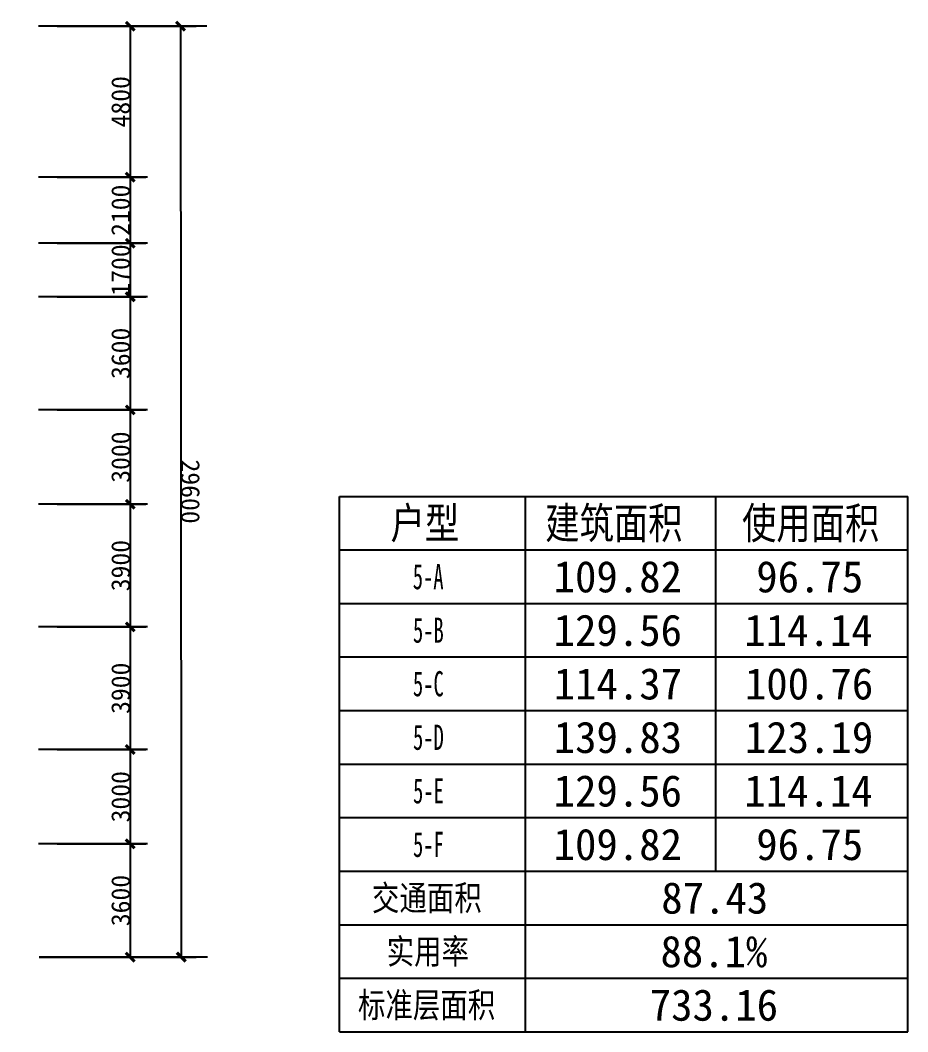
# Model space of a CAD drawing. Header units: millimetres. Extents: x 1418 to 72131, y 781 to 47600.
# Drawn here: x 43907 to 72131, y 7260 to 39427 of the extents above; entities that cross this region are included whole.
import ezdxf

# ---------------------------------------------------------------- set-up
doc = ezdxf.new("R2010")
doc.units = ezdxf.units.MM
doc.linetypes.add('DOTE', pattern=[2.42, 2, -0.2, 0.02, -0.2])
for name, color, linetype in [('AXIS', 3, 'Continuous'), ('DOTE', 1, 'DOTE'), ('PUB_TEXT', 7, 'Continuous')]:
    doc.layers.add(name, color=color, linetype=linetype)
doc.styles.add('-黑体', font='simhei.ttf')
doc.styles.add('DIM_FONT', font='SIMPLEX.shx', dxfattribs={"width": 0.8})
doc.dimstyles.new('DIMN200', dxfattribs={"dimscale": 2, "dimtxt": 300, "dimasz": 1, "dimexe": 250, "dimexo": 300, "dimgap": 0.09, "dimtad": 1, "dimdec": 0, "dimzin": 0, "dimdsep": 46, "dimtxsty": 'DIM_FONT', "dimblk": '_DIMX', "dimcen": 0.09, "dimclrt": 9, "dimadec": 0, "dimazin": 0, "dimtfac": 1, "dimtdec": 0, "dimtix": 1, "dimtmove": 2, "dimatfit": 3, "dimldrblk": '_DIMX', "dimfxl": 1, "dimtolj": 1, "dimtzin": 0, "dimarcsym": 0})

# ---------------------------------------------------------------- blocks, each defined once
blk = doc.blocks.new('_DIMX')
at = {"const_width": 50}
blk.add_lwpolyline([(-70, -70), (70, 70)], dxfattribs=at)
blk = doc.blocks.new('*D26')
at = {"color": 0, "linetype": 'ByBlock', "transparency": 16777216}
for p, q in [((44113, 400400), (46932, 400400)), ((46432, 400398), (46432, 396502)), ((44113, 396500), (46932, 396500))]:
    blk.add_line(p, q, dxfattribs=at)
at = {"layer": 'DEFPOINTS', "color": 0, "linetype": 'ByBlock', "transparency": 16777216}
for p in [(43513, 400400), (43513, 396500), (46432, 396500)]:
    blk.add_point(p, dxfattribs=at)
at = {"color": 0, "linetype": 'ByBlock', "transparency": 16777216, "xscale": 2, "yscale": 2, "zscale": 2}
for p, rotation in [((46432, 400400), 90), ((46432, 396500), 270)]:
    blk.add_blockref('_DIMX', p, dxfattribs=dict(at, rotation=rotation))
at = {"color": 9, "linetype": 'ByBlock', "transparency": 16777216, "insert": (46132, 398450), "char_height": 600, "attachment_point": 5, "rotation": 90, "style": '-黑体'}
blk.add_mtext('\\A1;3900', dxfattribs=at)
blk = doc.blocks.new('*D30')
at = {"color": 0, "linetype": 'ByBlock', "transparency": 16777216}
for p, q in [((44113, 415600), (48532, 415604)), ((48032, 415601), (48054, 386005)), ((44135, 386001), (48554, 386004))]:
    blk.add_line(p, q, dxfattribs=at)
at = {"layer": 'DEFPOINTS', "color": 0, "linetype": 'ByBlock', "transparency": 16777216}
for p in [(43513, 415600), (48054, 386003), (43535, 386000)]:
    blk.add_point(p, dxfattribs=at)
at = {"color": 0, "linetype": 'ByBlock', "transparency": 16777216, "xscale": 2, "yscale": 2, "zscale": 2}
for p, rotation in [((48032, 415603), 90.04177250313192), ((48054, 386003), 270.0417725031319)]:
    blk.add_blockref('_DIMX', p, dxfattribs=dict(at, rotation=rotation))
at = {"color": 9, "linetype": 'ByBlock', "transparency": 16777216, "insert": (48343, 400804), "char_height": 600, "attachment_point": 5, "rotation": 270.0418, "style": '-黑体'}
blk.add_mtext('\\A1;29600', dxfattribs=at)
blk = doc.blocks.new('*D28')
at = {"color": 0, "linetype": 'ByBlock', "transparency": 16777216}
for p, q in [((44113, 392600), (46932, 392600)), ((46432, 392598), (46432, 389602)), ((44113, 389600), (46932, 389600))]:
    blk.add_line(p, q, dxfattribs=at)
at = {"layer": 'DEFPOINTS', "color": 0, "linetype": 'ByBlock', "transparency": 16777216}
for p in [(43513, 392600), (43513, 389600), (46432, 389600)]:
    blk.add_point(p, dxfattribs=at)
at = {"color": 0, "linetype": 'ByBlock', "transparency": 16777216, "xscale": 2, "yscale": 2, "zscale": 2}
for p, rotation in [((46432, 392600), 90), ((46432, 389600), 270)]:
    blk.add_blockref('_DIMX', p, dxfattribs=dict(at, rotation=rotation))
at = {"color": 9, "linetype": 'ByBlock', "transparency": 16777216, "insert": (46132, 391100), "char_height": 600, "attachment_point": 5, "rotation": 90, "style": '-黑体'}
blk.add_mtext('\\A1;3000', dxfattribs=at)
blk = doc.blocks.new('*D29')
at = {"color": 0, "linetype": 'ByBlock', "transparency": 16777216}
for p, q in [((44113, 389600), (46932, 389600)), ((46432, 389598), (46432, 386002)), ((43535, 386000), (46932, 386000))]:
    blk.add_line(p, q, dxfattribs=at)
at = {"layer": 'DEFPOINTS', "color": 0, "linetype": 'ByBlock', "transparency": 16777216}
for p in [(43513, 389600), (42935, 386000), (46432, 386000)]:
    blk.add_point(p, dxfattribs=at)
at = {"color": 0, "linetype": 'ByBlock', "transparency": 16777216, "xscale": 2, "yscale": 2, "zscale": 2}
for p, rotation in [((46432, 389600), 90), ((46432, 386000), 270)]:
    blk.add_blockref('_DIMX', p, dxfattribs=dict(at, rotation=rotation))
at = {"color": 9, "linetype": 'ByBlock', "transparency": 16777216, "insert": (46132, 387800), "char_height": 600, "attachment_point": 5, "rotation": 90, "style": '-黑体'}
blk.add_mtext('\\A1;3600', dxfattribs=at)
blk = doc.blocks.new('*D27')
at = {"color": 0, "linetype": 'ByBlock', "transparency": 16777216}
for p, q in [((44113, 396500), (46932, 396500)), ((46432, 396498), (46432, 392602)), ((44113, 392600), (46932, 392600))]:
    blk.add_line(p, q, dxfattribs=at)
at = {"layer": 'DEFPOINTS', "color": 0, "linetype": 'ByBlock', "transparency": 16777216}
for p in [(43513, 396500), (43513, 392600), (46432, 392600)]:
    blk.add_point(p, dxfattribs=at)
at = {"color": 0, "linetype": 'ByBlock', "transparency": 16777216, "xscale": 2, "yscale": 2, "zscale": 2}
for p, rotation in [((46432, 396500), 90), ((46432, 392600), 270)]:
    blk.add_blockref('_DIMX', p, dxfattribs=dict(at, rotation=rotation))
at = {"color": 9, "linetype": 'ByBlock', "transparency": 16777216, "insert": (46132, 394550), "char_height": 600, "attachment_point": 5, "rotation": 90, "style": '-黑体'}
blk.add_mtext('\\A1;3900', dxfattribs=at)
blk = doc.blocks.new('*D23')
at = {"color": 0, "linetype": 'ByBlock', "transparency": 16777216}
for p, q in [((44113, 408700), (46932, 408700)), ((46432, 408698), (46432, 407002)), ((44113, 407000), (46932, 407000))]:
    blk.add_line(p, q, dxfattribs=at)
at = {"layer": 'DEFPOINTS', "color": 0, "linetype": 'ByBlock', "transparency": 16777216}
for p in [(43513, 408700), (43513, 407000), (46432, 407000)]:
    blk.add_point(p, dxfattribs=at)
at = {"color": 0, "linetype": 'ByBlock', "transparency": 16777216, "xscale": 2, "yscale": 2, "zscale": 2}
for p, rotation in [((46432, 408700), 90), ((46432, 407000), 270)]:
    blk.add_blockref('_DIMX', p, dxfattribs=dict(at, rotation=rotation))
at = {"color": 9, "linetype": 'ByBlock', "transparency": 16777216, "insert": (46132, 407850), "char_height": 600, "attachment_point": 5, "rotation": 90, "style": '-黑体'}
blk.add_mtext('\\A1;1700', dxfattribs=at)
blk = doc.blocks.new('*D24')
at = {"color": 0, "linetype": 'ByBlock', "transparency": 16777216}
for p, q in [((44113, 407000), (46932, 407000)), ((46432, 406998), (46432, 403402)), ((44113, 403400), (46932, 403400))]:
    blk.add_line(p, q, dxfattribs=at)
at = {"layer": 'DEFPOINTS', "color": 0, "linetype": 'ByBlock', "transparency": 16777216}
for p in [(43513, 407000), (43513, 403400), (46432, 403400)]:
    blk.add_point(p, dxfattribs=at)
at = {"color": 0, "linetype": 'ByBlock', "transparency": 16777216, "xscale": 2, "yscale": 2, "zscale": 2}
for p, rotation in [((46432, 407000), 90), ((46432, 403400), 270)]:
    blk.add_blockref('_DIMX', p, dxfattribs=dict(at, rotation=rotation))
at = {"color": 9, "linetype": 'ByBlock', "transparency": 16777216, "insert": (46132, 405200), "char_height": 600, "attachment_point": 5, "rotation": 90, "style": '-黑体'}
blk.add_mtext('\\A1;3600', dxfattribs=at)
blk = doc.blocks.new('*D25')
at = {"color": 0, "linetype": 'ByBlock', "transparency": 16777216}
for p, q in [((44113, 403400), (46932, 403400)), ((46432, 403398), (46432, 400402)), ((44113, 400400), (46932, 400400))]:
    blk.add_line(p, q, dxfattribs=at)
at = {"layer": 'DEFPOINTS', "color": 0, "linetype": 'ByBlock', "transparency": 16777216}
for p in [(43513, 403400), (43513, 400400), (46432, 400400)]:
    blk.add_point(p, dxfattribs=at)
at = {"color": 0, "linetype": 'ByBlock', "transparency": 16777216, "xscale": 2, "yscale": 2, "zscale": 2}
for p, rotation in [((46432, 403400), 90), ((46432, 400400), 270)]:
    blk.add_blockref('_DIMX', p, dxfattribs=dict(at, rotation=rotation))
at = {"color": 9, "linetype": 'ByBlock', "transparency": 16777216, "insert": (46132, 401900), "char_height": 600, "attachment_point": 5, "rotation": 90, "style": '-黑体'}
blk.add_mtext('\\A1;3000', dxfattribs=at)
blk = doc.blocks.new('*D21')
at = {"color": 0, "linetype": 'ByBlock', "transparency": 16777216}
for p, q in [((44113, 415600), (46932, 415600)), ((46432, 415598), (46432, 410802)), ((44113, 410800), (46932, 410800))]:
    blk.add_line(p, q, dxfattribs=at)
at = {"layer": 'DEFPOINTS', "color": 0, "linetype": 'ByBlock', "transparency": 16777216}
for p in [(43513, 415600), (43513, 410800), (46432, 410800)]:
    blk.add_point(p, dxfattribs=at)
at = {"color": 0, "linetype": 'ByBlock', "transparency": 16777216, "xscale": 2, "yscale": 2, "zscale": 2}
for p, rotation in [((46432, 415600), 90), ((46432, 410800), 270)]:
    blk.add_blockref('_DIMX', p, dxfattribs=dict(at, rotation=rotation))
at = {"color": 9, "linetype": 'ByBlock', "transparency": 16777216, "insert": (46132, 413200), "char_height": 600, "attachment_point": 5, "rotation": 90, "style": '-黑体'}
blk.add_mtext('\\A1;4800', dxfattribs=at)
blk = doc.blocks.new('*D22')
at = {"color": 0, "linetype": 'ByBlock', "transparency": 16777216}
for p, q in [((44113, 410800), (46932, 410800)), ((46432, 410798), (46432, 408702)), ((44113, 408700), (46932, 408700))]:
    blk.add_line(p, q, dxfattribs=at)
at = {"layer": 'DEFPOINTS', "color": 0, "linetype": 'ByBlock', "transparency": 16777216}
for p in [(43513, 410800), (43513, 408700), (46432, 408700)]:
    blk.add_point(p, dxfattribs=at)
at = {"color": 0, "linetype": 'ByBlock', "transparency": 16777216, "xscale": 2, "yscale": 2, "zscale": 2}
for p, rotation in [((46432, 410800), 90), ((46432, 408700), 270)]:
    blk.add_blockref('_DIMX', p, dxfattribs=dict(at, rotation=rotation))
at = {"color": 9, "linetype": 'ByBlock', "transparency": 16777216, "insert": (46132, 409750), "char_height": 600, "attachment_point": 5, "rotation": 90, "style": '-黑体'}
blk.add_mtext('\\A1;2100', dxfattribs=at)
blk = doc.blocks.new('A$C240679E1')
at = {"layer": 'AXIS'}
for p, q in [((48424.8, 38452.5), (43067.6, 38452.5)), ((46536.9, 33652.5), (43067.6, 33652.5)), ((46536.9, 31552.5), (43067.6, 31552.5)), ((46536.9, 29852.5), (43067.6, 29852.5)), ((46536.9, 26252.5), (43067.6, 26252.5)), ((46536.9, 23252.5), (43067.6, 23252.5)), ((46536.9, 19352.5), (43067.6, 19352.5)), ((46536.9, 15452.5), (43067.6, 15452.5)), ((46536.9, 12452.5), (43067.6, 12452.5)), ((48446.3, 8852.6), (43089.2, 8852.6))]:
    blk.add_line(p, q, dxfattribs=at)
at = {"layer": 'PUB_TEXT'}
for p, q in [((52646.9, 23505.4), (70713.5, 23505.4)), ((52646.9, 6479.2), (52646.9, 23505.4)), ((58555.6, 6479.2), (58555.6, 23505.4)), ((64608.8, 11587.1), (64608.8, 23505.4)), ((70713.5, 6479.2), (70713.5, 23505.4)), ((52646.9, 21802.8), (70713.5, 21802.8)), ((52646.9, 20100.2), (70713.5, 20100.2)), ((52646.9, 18397.5), (70713.5, 18397.5)), ((52646.9, 16694.9), (70713.5, 16694.9)), ((52646.9, 14992.3), (70713.5, 14992.3)), ((52646.9, 13289.7), (70713.5, 13289.7)), ((52646.9, 11587.1), (70713.5, 11587.1)), ((52646.9, 9884.4), (70713.5, 9884.4)), ((52646.9, 8181.8), (70713.5, 8181.8)), ((52646.9, 6479.2), (70713.5, 6479.2))]:
    blk.add_line(p, q, dxfattribs=at)
at = {"layer": 'PUB_TEXT', "style": '-黑体'}
for s, height, width, p in [('户型', 1000, 0.8, (54265.5, 22154.1)), ('建筑面积', 1000, 0.8, (59184.7, 22154.1)), ('使用面积', 1000, 0.8, (65442.9, 22154.1)), ('5-A', 800, 0.6, (54971.6, 20551.5)), ('5-B', 800, 0.6, (54978.4, 18848.8)), ('5-C', 800, 0.6, (54977, 17146.2)), ('5-D', 800, 0.6, (54979.7, 15443.6)), ('5-E', 800, 0.6, (54981.1, 13741)), ('5-F', 800, 0.6, (54979.7, 12038.4)), ('交通面积', 800, 0.8, (53673.5, 10335.7)), ('实用率', 800, 0.8, (54141.8, 8633.1)), ('标准层面积', 800, 0.8, (53228.8, 6930.5))]:
    blk.add_text(s, height=height, dxfattribs=dict(at, width=width)).set_placement(p)
for s, p in [('109.82', (59452.2, 20451.5)), ('96.75', (65895.6, 20451.5)), ('129.56', (59452.2, 18748.8)), ('114.14', (65517.1, 18748.8)), ('114.37', (59455.1, 17046.2)), ('100.76', (65534, 17046.2)), ('139.83', (59455.1, 15343.6)), ('123.19', (65534, 15343.6)), ('129.56', (59452.2, 13641)), ('114.14', (65517.1, 13641)), ('109.82', (59452.2, 11938.4)), ('96.75', (65895.6, 11938.4)), ('87.43', (62874.7, 10235.7)), ('88.1%', (62849.2, 8533.1)), ('733.16', (62507.4, 6830.5))]:
    blk.add_text(s, height=1000, dxfattribs=at).set_placement(p)
at = {"layer": 'AXIS'}
for p2, distance, picture, middle in [((43089.2, 8852.6), 4518.9, '*D30', (47897.5, 23656.1)), ((43067.6, 33652.5), 2918.9, '*D21', (45686.3, 36052.5))]:
    dim = blk.add_aligned_dim(p1=(43067.6, 38452.5), p2=p2, distance=distance, dimstyle='DIMN200', override={"dimtxsty": '-黑体'}, dxfattribs=at)
    dim.commit()
    dim.dimension.update_dxf_attribs({"geometry": picture, "text_midpoint": middle, "insert": (-445.5, -377147.5)})
for base, p1, p2, picture, middle in [((45986.5, 31552.5), (43067.6, 33652.5), (43067.6, 31552.5), '*D22', (45686.3, 32602.5)), ((45986.5, 29852.5), (43067.6, 31552.5), (43067.6, 29852.5), '*D23', (45686.3, 30702.5)), ((45986.5, 26252.5), (43067.6, 29852.5), (43067.6, 26252.5), '*D24', (45686.3, 28052.5)), ((45986.5, 23252.5), (43067.6, 26252.5), (43067.6, 23252.5), '*D25', (45686.3, 24752.5)), ((45986.5, 19352.5), (43067.6, 23252.5), (43067.6, 19352.5), '*D26', (45686.3, 21302.5)), ((45986.5, 15452.5), (43067.6, 19352.5), (43067.6, 15452.5), '*D27', (45686.3, 17402.5)), ((45986.5, 12452.5), (43067.6, 15452.5), (43067.6, 12452.5), '*D28', (45686.3, 13952.5)), ((45986.5, 8852.6), (43067.6, 12452.5), (42489.2, 8852.6), '*D29', (45686.3, 10652.6))]:
    dim = blk.add_linear_dim(base=base, p1=p1, p2=p2, angle=90, dimstyle='DIMN200', override={"dimtxsty": '-黑体'}, dxfattribs=at)
    dim.commit()
    dim.dimension.update_dxf_attribs({"geometry": picture, "text_midpoint": middle, "insert": (-445.5, -377147.5)})

msp = doc.modelspace()

# ---------------------------------------------------------------- block references
at = {"layer": 'DOTE'}
msp.add_blockref('A$C240679E1', (1418, 781), dxfattribs=at)

doc.saveas('drawing.dxf')
